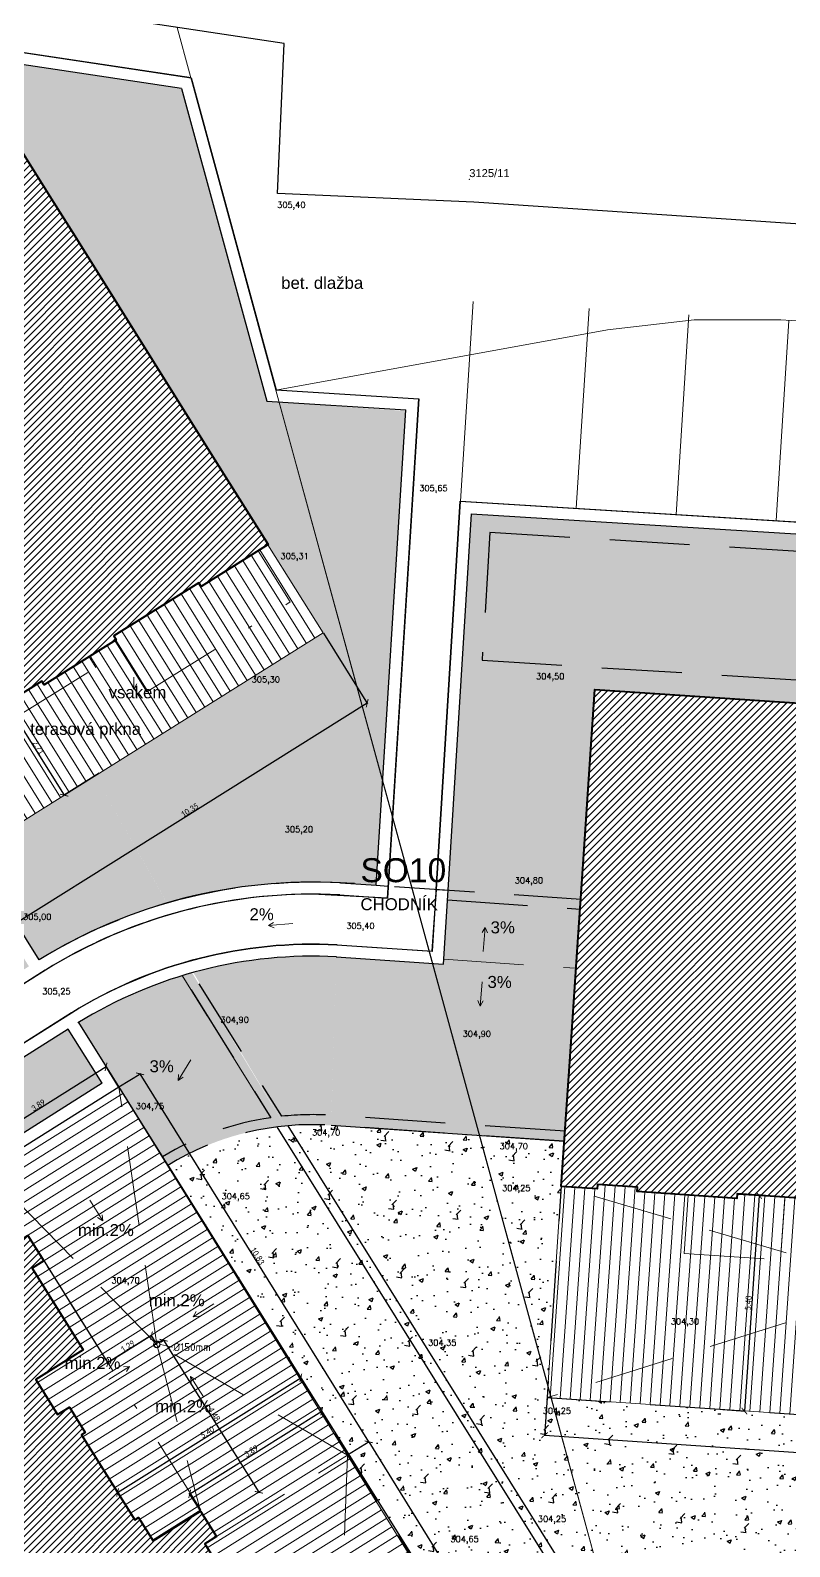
# Model space of a CAD drawing. Header units: metres. Extents: x -741772 to -729469, y -1051765 to -1042288.
# Drawn here: x -741413.85 to -741394.87, y -1051366.21 to -1051328.32 of the extents above; entities that cross this region are included whole.
import ezdxf
from ezdxf.enums import TextEntityAlignment as Align

# ---------------------------------------------------------------- set-up
doc = ezdxf.new("R2010")
doc.units = ezdxf.units.M
doc.header["$LTSCALE"] = 4
doc.header["$MEASUREMENT"] = 0
doc.linetypes.add('DASHED', pattern=[0.75, 0.5, -0.25])
doc.linetypes.add('ČERCHOVANÁ', pattern=[1, 0.5, -0.25, 0, -0.25])
doc.layers.get('Defpoints').update_dxf_attribs({"lineweight": 9})
for name, color, linetype, lineweight in [('_navrhovany stav objekty', 253, 'Continuous', 25), ('_navrhovany stav ploch', 253, 'Continuous', 25), ('_navrhovany stav podzemni', 253, 'DASHED', 25), ('ABMV_popisky', 7, 'Continuous', 15), ('ABMV_popisky objektu', 7, 'Continuous', 9), ('ABMV_popisky povrchu', 250, 'Continuous', 9), ('ABMV_TERASY_ODVODNENI', 7, 'Continuous', 13), ('K_OSY', 7, 'Continuous', 9), ('K_TERASY', 251, 'Continuous', 5), ('K_VPUSTE', 251, 'Continuous', 5), ('tenká', 7, 'Continuous', 9)]:
    doc.layers.add(name, color=color, linetype=linetype, lineweight=lineweight)
for name, color, linetype, lineweight, true_color in [('ABMV_popisy vysek', 251, 'Continuous', 15, 0x505050), ('ABMV_TERASY', 7, 'Continuous', 13, 0xbc7676), ('Katastr_1', 7, 'Continuous', 13, 0xafbfcf), ('Katastr_2', 7, 'Continuous', 13, 0xafbfcf), ('ZELEN-NAVRH-NA KONSTRUKCI', 7, 'Continuous', 15, 0xadbb3e)]:
    doc.layers.add(name, color=color, linetype=linetype, lineweight=lineweight, true_color=true_color)
doc.layers.add('ABMV_sachty', color=6, linetype='Continuous')
doc.layers.add('ZELEN-NAVRH', color=7, linetype='Continuous', true_color=0x868970)
doc.styles.add('Calibri', font='calibri.ttf', dxfattribs={"width": 0.8, "height": 1.5})
doc.styles.add('CARY', font='simplex.shx', dxfattribs={"height": 1.5})
doc.styles.add('ISOCPEUR_3', font='isocpeur.ttf', dxfattribs={"height": 100})
doc.styles.get("Standard").update_dxf_attribs({"font": 'arial.ttf'})
doc.dimstyles.new('PARTER _100', dxfattribs={"dimtxt": 1.5, "dimasz": 0.2, "dimexe": 0.18, "dimexo": 0.0625, "dimgap": 0.12, "dimtad": 1, "dimzin": 0, "dimdsep": 46, "dimtxsty": 'Calibri', "dimblk": 'ARCHTICK', "dimcen": 0.09, "dimclrd": 256, "dimclre": 256, "dimadec": 0, "dimazin": 0, "dimtfac": 1, "dimtofl": 0, "dimtmove": 0, "dimatfit": 3, "dimfxl": 1, "dimtolj": 1, "dimtzin": 0, "dimarcsym": 0})
pattern_1 = [(45, (0, 0), (-0.088388347648, 0.088388347648), [])]
pattern_2 = [(50, (0, 0), (1.0758902739, -0.0941282025), [0.1125, -1.2375]), (355, (0, 0), (-0.2081270004, 1.12828820055), [0.09, -0.99]), (100.45144446, (0.0897, -0.0078), (0.8677632701, 1.03415998645), [0.095610288, -1.051713168]), (46.1842, (0, 0.3), (1.600861996, -0.2482789212), [0.16875, -1.85625]), (96.63563549, (0.1334, 0.2793), (1.4019929185, 1.4611779012), [0.143415513, -1.57757064]), (351.18416399, (0, 0.3), (1.4019929176, 1.4611779004), [0.135, -1.4850000015]), (21, (0.15, 0.225), (0.8953605782, -0.603928336), [0.1125, -1.2375]), (326, (0.15, 0.225), (0.3649729979, 1.0877250676), [0.09, -0.99]), (71.45144474, (0.2246, 0.1747), (1.2603335651, 0.4837967292), [0.095610285, -1.051713168]), (37.5, (0, 0), (0.01823978298, 0.49934078075), [0, -0.978, 0, -1.005, 0, -0.99375]), (7.5, (0, 0), (0.39460430616, 0.59161756782), [0, -0.573, 0, -0.9555, 0, -0.37875]), (327.5, (-0.3345, 0), (0.80073365426, -0.0338323076), [0, -0.375, 0, -1.17, 0, -1.5525]), (317.5, (-0.4845, 0), (0.874779254, 0.1501574735), [0, -0.4875, 0, -0.777, 0, -1.1025])]

# ---------------------------------------------------------------- blocks, each defined once
blk = doc.blocks.new('katastr nemovistosti')
at = {"layer": 'Katastr_1'}
for p, q in [((-1.69, 71.08), (-4.16, 80.14)), ((-4.16, 80.14), (-1.69, 71.08)), ((8.76, 72.83), (6.6, 72.58)), ((6.6, 72.58), (8.76, 72.83)), ((10.93, 72.83), (8.76, 72.83)), ((8.76, 72.83), (10.93, 72.83)), ((17.41, 72.43), (10.93, 72.83)), ((10.93, 72.83), (17.41, 72.43)), ((6.6, 72.58), (-1.69, 71.08)), ((-1.69, 71.08), (6.6, 72.58)), ((16.89, 3.06), (-1.69, 71.08)), ((-1.69, 71.08), (1.74, 58.54)), ((1.74, 58.54), (5.02, 46.52)), ((5.02, 46.52), (8.3, 34.5))]:
    blk.add_line(p, q, dxfattribs=at)
blk.add_point((3.14, 76.34), dxfattribs=at)
at = {"layer": 'Katastr_2', "linetype": 'Continuous'}
blk.add_text('3125/11', height=0.2, dxfattribs=at).set_placement((3.14, 76.34), align=Align.BOTTOM_LEFT)
blk = doc.blocks.new('SLK_prostup_strop_kulaty - SLK_prostup_strop_kulaty-1661807-k_1pp')
at = {"lineweight": 5}
blk.add_circle((0, 0), 75, dxfattribs=at)
at = {"layer": 'K_OSY', "linetype": 'ČERCHOVANÁ', "lineweight": 5, "ltscale": 10}
for p, q in [((-90, 0), (90, 0)), ((0, 90), (0, -90))]:
    blk.add_line(p, q, dxfattribs=at)
blk = doc.blocks.new('_ArchTick')
at = {"color": 0, "linetype": 'ByBlock', "const_width": 0.15}
blk.add_lwpolyline([(-0.5, -0.5), (0.5, 0.5)], dxfattribs=at)
blk = doc.blocks.new('*D132')
at = {"layer": 'Defpoints', "color": 0, "transparency": 16777216}
for p in [(-741413.511, -1051359.072), (-741410.734, -1051361.079), (-741411.915, -1051361.62)]:
    blk.add_point(p, dxfattribs=at)
at = {"layer": 'K_VPUSTE', "lineweight": -2, "transparency": 16777216}
for p, q in [((-741413.508, -1051359.077), (-741411.906, -1051361.635)), ((-741410.823, -1051360.936), (-741411.915, -1051361.62)), ((-741410.737, -1051361.073), (-741410.833, -1051360.921))]:
    blk.add_line(p, q, dxfattribs=at)
at = {"layer": 'K_VPUSTE', "lineweight": -2, "transparency": 16777216, "xscale": 0.15, "yscale": 0.15, "zscale": 0.15}
for p, rotation in [((-741410.823, -1051360.936), 32.06124777375148), ((-741411.915, -1051361.62), 212.0612477737515)]:
    blk.add_blockref('_ArchTick', p, dxfattribs=dict(at, rotation=rotation))
at = {"layer": 'K_VPUSTE', "color": 0, "transparency": 16777216, "insert": (-741411.417, -1051361.203), "char_height": 0.15, "width": 0.10859, "attachment_point": 5, "rotation": 32.0612, "style": 'Calibri'}
blk.add_mtext('\\A1;1.29', dxfattribs=at)
blk = doc.blocks.new('*D133')
at = {"layer": 'Defpoints', "color": 0, "transparency": 16777216}
for p in [(-741410.606, -1051361.105), (-741408.157, -1051364.86), (-741408.141, -1051364.851)]:
    blk.add_point(p, dxfattribs=at)
at = {"layer": 'K_VPUSTE', "lineweight": -2, "transparency": 16777216}
for p, q in [((-741410.6, -1051361.101), (-741410.506, -1051361.042)), ((-741410.521, -1051361.052), (-741408.141, -1051364.851)), ((-741408.151, -1051364.857), (-741408.126, -1051364.841))]:
    blk.add_line(p, q, dxfattribs=at)
at = {"layer": 'K_VPUSTE', "lineweight": -2, "transparency": 16777216, "xscale": 0.15, "yscale": 0.15, "zscale": 0.15}
for p, rotation in [((-741410.521, -1051361.052), 122.0612498858782), ((-741408.141, -1051364.851), 302.0612498858782)]:
    blk.add_blockref('_ArchTick', p, dxfattribs=dict(at, rotation=rotation))
at = {"layer": 'K_VPUSTE', "color": 0, "transparency": 16777216, "insert": (-741409.256, -1051362.904), "char_height": 0.15, "width": 0.10203, "attachment_point": 5, "rotation": 302.0612, "style": 'Calibri'}
blk.add_mtext('\\A1;4.48', dxfattribs=at)
blk = doc.blocks.new('*D1936')
at = {"layer": 'Defpoints', "color": 0, "transparency": 16777216}
for p in [(-741411.108, -1051354.396), (-741411.639, -1051354.727), (-741405.924, -1051363.923)]:
    blk.add_point(p, dxfattribs=at)
at = {"layer": 'K_TERASY', "lineweight": -2, "transparency": 16777216}
for p, q in [((-741411.634, -1051354.723), (-741411.092, -1051354.387)), ((-741405.392, -1051363.592), (-741411.108, -1051354.396)), ((-741405.919, -1051363.919), (-741405.377, -1051363.583))]:
    blk.add_line(p, q, dxfattribs=at)
at = {"layer": 'K_TERASY', "lineweight": -2, "transparency": 16777216, "xscale": 0.1500001449271071, "yscale": 0.1500001449271071, "zscale": 0.1500001449271071}
for p, rotation in [((-741411.108, -1051354.396), 121.8609996899913), ((-741405.392, -1051363.592), 301.8609996899913)]:
    blk.add_blockref('_ArchTick', p, dxfattribs=dict(at, rotation=rotation))
at = {"layer": 'K_TERASY', "color": 0, "transparency": 16777216, "insert": (-741408.175, -1051358.947), "char_height": 0.15, "attachment_point": 5, "rotation": 301.861, "style": 'Calibri'}
blk.add_mtext('\\A1;10.83', dxfattribs=at)
blk = doc.blocks.new('*D1934')
at = {"layer": 'Defpoints', "color": 0, "transparency": 16777216}
for p in [(-741405.924, -1051363.923), (-741400.811, -1051370.964), (-741401.343, -1051371.294)]:
    blk.add_point(p, dxfattribs=at)
at = {"layer": 'K_TERASY', "lineweight": -2, "transparency": 16777216}
for p, q in [((-741405.919, -1051363.919), (-741405.377, -1051363.583)), ((-741405.392, -1051363.592), (-741400.811, -1051370.964)), ((-741401.337, -1051371.291), (-741400.796, -1051370.954))]:
    blk.add_line(p, q, dxfattribs=at)
at = {"layer": 'K_TERASY', "lineweight": -2, "transparency": 16777216, "xscale": 0.1500000724635361, "yscale": 0.1500000724635361, "zscale": 0.1500000724635361}
for p, rotation in [((-741405.392, -1051363.592), 121.8609996899514), ((-741400.811, -1051370.964), 301.8609996899514)]:
    blk.add_blockref('_ArchTick', p, dxfattribs=dict(at, rotation=rotation))
at = {"layer": 'K_TERASY', "color": 0, "transparency": 16777216, "insert": (-741403.026, -1051367.231), "char_height": 0.15, "attachment_point": 5, "rotation": 301.861, "style": 'Calibri'}
blk.add_mtext('\\A1;8.68', dxfattribs=at)
blk = doc.blocks.new('*D1937')
at = {"layer": 'Defpoints', "color": 0, "transparency": 16777216}
for p in [(-741411.639, -1051354.727), (-741415.252, -1051356.295), (-741414.934, -1051356.801)]:
    blk.add_point(p, dxfattribs=at)
at = {"layer": 'K_TERASY', "lineweight": -2, "transparency": 16777216}
for p, q in [((-741411.958, -1051354.221), (-741415.252, -1051356.295)), ((-741411.643, -1051354.721), (-741411.967, -1051354.206)), ((-741414.937, -1051356.796), (-741415.262, -1051356.28))]:
    blk.add_line(p, q, dxfattribs=at)
at = {"layer": 'K_TERASY', "lineweight": -2, "transparency": 16777216, "xscale": 0.1500001449271071, "yscale": 0.1500001449271071, "zscale": 0.1500001449271071}
for p, rotation in [((-741411.958, -1051354.221), 32.20233057958188), ((-741415.252, -1051356.295), 212.2023305795819)]:
    blk.add_blockref('_ArchTick', p, dxfattribs=dict(at, rotation=rotation))
at = {"layer": 'K_TERASY', "color": 0, "transparency": 16777216, "insert": (-741413.652, -1051355.183), "char_height": 0.15, "attachment_point": 5, "rotation": 32.2023, "style": 'Calibri'}
blk.add_mtext('\\A1;3.89', dxfattribs=at)
blk = doc.blocks.new('*D1949')
at = {"layer": 'Defpoints', "color": 0, "transparency": 16777216}
for p in [(-741406.53, -1051343.378), (-741415.305, -1051348.875), (-741414.205, -1051350.63)]:
    blk.add_point(p, dxfattribs=at)
at = {"layer": 'K_TERASY', "lineweight": -2, "transparency": 16777216}
for p, q in [((-741406.526, -1051343.384), (-741405.421, -1051345.149)), ((-741405.43, -1051345.134), (-741414.205, -1051350.63)), ((-741415.301, -1051348.88), (-741414.196, -1051350.645))]:
    blk.add_line(p, q, dxfattribs=at)
at = {"layer": 'K_TERASY', "lineweight": -2, "transparency": 16777216, "xscale": 0.1500001449271071, "yscale": 0.1500001449271071, "zscale": 0.1500001449271071}
for p, rotation in [((-741405.43, -1051345.134), 32.06124815909588), ((-741414.205, -1051350.63), 212.0612481590959)]:
    blk.add_blockref('_ArchTick', p, dxfattribs=dict(at, rotation=rotation))
at = {"layer": 'K_TERASY', "color": 0, "transparency": 16777216, "insert": (-741409.865, -1051347.807), "char_height": 0.15, "attachment_point": 5, "rotation": 32.0612, "style": 'Calibri'}
blk.add_mtext('\\A1;10.35', dxfattribs=at)
blk = doc.blocks.new('*D1945')
at = {"layer": 'Defpoints', "color": 0, "transparency": 16777216}
for p in [(-741400.933, -1051362.487), (-741386.922, -1051363.443), (-741386.986, -1051364.382)]:
    blk.add_point(p, dxfattribs=at)
at = {"layer": 'K_TERASY', "lineweight": -2, "transparency": 16777216}
for p, q in [((-741400.934, -1051362.493), (-741400.999, -1051363.444)), ((-741400.997, -1051363.426), (-741386.986, -1051364.382)), ((-741386.923, -1051363.45), (-741386.988, -1051364.4))]:
    blk.add_line(p, q, dxfattribs=at)
at = {"layer": 'K_TERASY', "lineweight": -2, "transparency": 16777216, "xscale": 0.1500001449271071, "yscale": 0.1500001449271071, "zscale": 0.1500001449271071}
for p, rotation in [((-741400.997, -1051363.426), 176.095858609124), ((-741386.986, -1051364.382), 356.0958586091239)]:
    blk.add_blockref('_ArchTick', p, dxfattribs=dict(at, rotation=rotation))
at = {"layer": 'K_TERASY', "color": 0, "transparency": 16777216, "insert": (-741393.986, -1051363.815), "char_height": 0.15, "attachment_point": 5, "rotation": 356.0959, "style": 'Calibri'}
blk.add_mtext('\\A1;14.04', dxfattribs=at)
blk = doc.blocks.new('*D1946')
at = {"layer": 'Defpoints', "color": 0, "transparency": 16777216}
for p in [(-741396.182, -1051357.398), (-741396.548, -1051362.786), (-741396.001, -1051362.823)]:
    blk.add_point(p, dxfattribs=at)
at = {"layer": 'K_TERASY', "lineweight": -2, "transparency": 16777216}
for p, q in [((-741396.176, -1051357.399), (-741395.617, -1051357.437)), ((-741395.635, -1051357.436), (-741396.001, -1051362.823)), ((-741396.542, -1051362.786), (-741395.983, -1051362.824))]:
    blk.add_line(p, q, dxfattribs=at)
at = {"layer": 'K_TERASY', "lineweight": -2, "transparency": 16777216, "xscale": 0.1500001449271071, "yscale": 0.1500001449271071, "zscale": 0.1500001449271071}
for p, rotation in [((-741395.635, -1051357.436), 86.117272418509), ((-741396.001, -1051362.823), 266.117272418509)]:
    blk.add_blockref('_ArchTick', p, dxfattribs=dict(at, rotation=rotation))
at = {"layer": 'K_TERASY', "color": 0, "transparency": 16777216, "insert": (-741395.906, -1051360.123), "char_height": 0.15, "attachment_point": 5, "rotation": 86.1173, "style": 'Calibri'}
blk.add_mtext('\\A1;5.40', dxfattribs=at)
blk = doc.blocks.new('*D1950')
at = {"layer": 'Defpoints', "color": 0, "transparency": 16777216}
for p in [(-741413.56, -1051344.583), (-741412.121, -1051346.88), (-741413.005, -1051347.434)]:
    blk.add_point(p, dxfattribs=at)
at = {"layer": 'K_TERASY', "lineweight": -2, "transparency": 16777216}
for p, q in [((-741413.565, -1051344.586), (-741414.459, -1051345.146)), ((-741414.444, -1051345.137), (-741413.005, -1051347.434)), ((-741412.126, -1051346.883), (-741413.021, -1051347.444))]:
    blk.add_line(p, q, dxfattribs=at)
at = {"layer": 'K_TERASY', "lineweight": -2, "transparency": 16777216, "xscale": 0.1500001449271071, "yscale": 0.1500001449271071, "zscale": 0.1500001449271071}
for p, rotation in [((-741414.444, -1051345.137), 122.0612481893436), ((-741413.005, -1051347.434), 302.0612481893435)]:
    blk.add_blockref('_ArchTick', p, dxfattribs=dict(at, rotation=rotation))
at = {"layer": 'K_TERASY', "color": 0, "transparency": 16777216, "insert": (-741413.65, -1051346.238), "char_height": 0.15, "attachment_point": 5, "rotation": 302.0612, "style": 'Calibri'}
blk.add_mtext('\\A1;2.71', dxfattribs=at)
blk = doc.blocks.new('*D1939')
at = {"layer": 'Defpoints', "color": 0, "transparency": 16777216}
for p in [(-741407.991, -1051360.552), (-741407.089, -1051361.991), (-741412.569, -1051363.42)]:
    blk.add_point(p, dxfattribs=at)
at = {"layer": 'K_TERASY', "lineweight": -2, "transparency": 16777216}
for p, q in [((-741407.987, -1051360.557), (-741407.079, -1051362.007)), ((-741411.668, -1051364.859), (-741407.089, -1051361.991)), ((-741412.566, -1051363.425), (-741411.658, -1051364.875))]:
    blk.add_line(p, q, dxfattribs=at)
at = {"layer": 'K_TERASY', "lineweight": -2, "transparency": 16777216, "xscale": 0.1500001449271071, "yscale": 0.1500001449271071, "zscale": 0.1500001449271071}
for p, rotation in [((-741407.089, -1051361.991), 32.06124924569122), ((-741411.668, -1051364.859), 212.0612492456912)]:
    blk.add_blockref('_ArchTick', p, dxfattribs=dict(at, rotation=rotation))
at = {"layer": 'K_TERASY', "color": 0, "transparency": 16777216, "insert": (-741409.426, -1051363.35), "char_height": 0.15, "attachment_point": 5, "rotation": 32.0612, "style": 'Calibri'}
blk.add_mtext('\\A1;5.40', dxfattribs=at)
blk = doc.blocks.new('*D1958')
at = {"layer": 'Defpoints', "color": 0, "transparency": 16777216}
for p in [(-741406.567, -1051362.824), (-741406.297, -1051363.256), (-741409.596, -1051365.322)]:
    blk.add_point(p, dxfattribs=at)
at = {"layer": 'K_TERASY', "lineweight": -2, "transparency": 16777216}
for p, q in [((-741409.867, -1051364.891), (-741406.567, -1051362.824)), ((-741406.3, -1051363.25), (-741406.577, -1051362.809)), ((-741409.6, -1051365.317), (-741409.876, -1051364.875))]:
    blk.add_line(p, q, dxfattribs=at)
at = {"layer": 'K_TERASY', "lineweight": -2, "transparency": 16777216, "xscale": 0.1500001449271071, "yscale": 0.1500001449271071, "zscale": 0.1500001449271071}
for p, rotation in [((-741406.567, -1051362.824), 32.05844060164859), ((-741409.867, -1051364.891), 212.0584406016486)]:
    blk.add_blockref('_ArchTick', p, dxfattribs=dict(at, rotation=rotation))
at = {"layer": 'K_TERASY', "color": 0, "transparency": 16777216, "insert": (-741408.329, -1051363.823), "char_height": 0.15, "attachment_point": 5, "rotation": 32.0584, "style": 'Calibri'}
blk.add_mtext('\\A1;3.89', dxfattribs=at)

msp = doc.modelspace()

# ---------------------------------------------------------------- hatches: boundary and pattern name
at = {"layer": 'ABMV_popisky'}
h = msp.add_hatch(dxfattribs=at)
h.set_pattern_fill('ANSI31', color=256)
h.set_pattern_definition(pattern_1)
h.paths.add_polyline_path([(-741414.517, -1051330.621), (-741413.269, -1051332.613), (-741412.739, -1051333.46), (-741409.501, -1051338.63), (-741408.97, -1051339.478), (-741407.909, -1051341.172), (-741409.582, -1051342.22), (-741409.64, -1051342.128), (-741411.759, -1051343.455), (-741411.701, -1051343.548), (-741413.501, -1051344.676), (-741413.56, -1051344.583), (-741415.679, -1051345.91), (-741415.62, -1051346.003), (-741416.891, -1051346.799), (-741416.95, -1051346.706), (-741419.069, -1051348.033), (-741419.01, -1051348.126), (-741420.599, -1051349.122), (-741420.658, -1051349.028), (-741422.776, -1051350.355), (-741422.718, -1051350.449), (-741423.989, -1051351.245), (-741424.047, -1051351.152), (-741426.166, -1051352.479), (-741426.108, -1051352.572), (-741427.909, -1051353.7), (-741427.967, -1051353.607), (-741430.086, -1051354.934), (-741430.027, -1051355.027), (-741431.722, -1051356.089), (-741432.585, -1051354.712), (-741433.116, -1051353.864), (-741435.438, -1051350.156), (-741435.969, -1051349.309), (-741437.162, -1051347.401), (-741432.481, -1051344.469), (-741432.43, -1051344.438), (-741433.333, -1051342.997), (-741433.383, -1051343.028), (-741433.649, -1051342.605), (-741431.212, -1051341.079), (-741431.154, -1051341.172), (-741430.306, -1051340.641), (-741430.365, -1051340.548), (-741427.61, -1051338.823), (-741427.552, -1051338.916), (-741426.705, -1051338.385), (-741426.763, -1051338.292), (-741422.462, -1051335.598), (-741421.615, -1051335.067), (-741420.449, -1051334.337), (-741419.602, -1051333.806), (-741418.331, -1051333.01), (-741417.483, -1051332.479)])
h = msp.add_hatch(dxfattribs=at)
h.set_pattern_fill('ANSI31', color=256)
h.set_pattern_definition(pattern_1)
h.paths.add_polyline_path([(-741400.58, -1051357.21), (-741400.368, -1051354.092), (-741400.3, -1051353.095), (-741400.224, -1051351.972), (-741400.182, -1051351.349), (-741400.058, -1051349.528), (-741400.016, -1051348.904), (-741399.914, -1051347.408), (-741399.847, -1051346.41), (-741399.737, -1051344.789), (-741396.245, -1051345.026), (-741395.247, -1051345.094), (-741393.626, -1051345.204), (-741392.628, -1051345.271), (-741391.381, -1051345.356), (-741390.383, -1051345.424), (-741385.395, -1051345.762), (-741385.402, -1051345.872), (-741384.404, -1051345.94), (-741384.397, -1051345.83), (-741381.055, -1051346.057), (-741381.062, -1051346.167), (-741380.064, -1051346.234), (-741380.057, -1051346.124), (-741377.263, -1051346.314), (-741377.297, -1051346.813), (-741377.357, -1051346.809), (-741377.472, -1051348.505), (-741371.85, -1051348.887), (-741371.994, -1051351.007), (-741372.062, -1051352.004), (-741372.29, -1051355.372), (-741372.358, -1051356.369), (-741372.544, -1051359.113), (-741374.939, -1051358.951), (-741374.931, -1051358.841), (-741377.301, -1051358.68), (-741377.308, -1051358.79), (-741379.179, -1051358.663), (-741379.171, -1051358.553), (-741380.169, -1051358.485), (-741380.177, -1051358.595), (-741381.299, -1051358.519), (-741381.291, -1051358.409), (-741383.661, -1051358.248), (-741383.668, -1051358.358), (-741384.791, -1051358.282), (-741384.783, -1051358.172), (-741385.781, -1051358.104), (-741385.789, -1051358.214), (-741387.335, -1051358.109), (-741387.328, -1051357.999), (-741388.325, -1051357.932), (-741388.333, -1051358.041), (-741389.455, -1051357.965), (-741389.448, -1051357.856), (-741391.817, -1051357.695), (-741391.825, -1051357.804), (-741393.82, -1051357.669), (-741393.813, -1051357.559), (-741396.182, -1051357.398), (-741396.19, -1051357.508), (-741398.684, -1051357.339), (-741398.676, -1051357.229), (-741399.674, -1051357.161), (-741399.682, -1051357.271)])
h = msp.add_hatch(dxfattribs=at)
h.set_pattern_fill('ANSI31', color=256)
h.set_pattern_definition(pattern_1)
h.paths.add_polyline_path([(-741425.647, -1051365.788), (-741413.909, -1051358.436), (-741413.511, -1051359.072), (-741413.804, -1051359.255), (-741412.527, -1051361.293), (-741413.714, -1051362.036), (-741413.167, -1051362.909), (-741412.874, -1051362.726), (-741412.476, -1051363.362), (-741412.569, -1051363.42), (-741411.242, -1051365.539), (-741411.149, -1051365.48), (-741410.783, -1051366.065), (-741409.596, -1051365.322), (-741409.198, -1051365.958), (-741409.491, -1051366.141), (-741408.252, -1051368.118), (-741409.439, -1051368.861), (-741408.872, -1051369.765), (-741408.58, -1051369.582), (-741408.182, -1051370.218), (-741408.275, -1051370.276), (-741406.948, -1051372.395), (-741406.855, -1051372.336), (-741405.78, -1051374.052), (-741405.873, -1051374.11), (-741404.546, -1051376.229), (-741404.453, -1051376.171), (-741403.205, -1051378.163), (-741404.9, -1051379.225), (-741405.748, -1051379.755), (-741406.701, -1051380.353), (-741407.231, -1051380.684), (-741409.562, -1051382.144), (-741409.62, -1051382.051), (-741410.467, -1051382.582), (-741410.409, -1051382.675), (-741411.893, -1051383.604), (-741414.852, -1051378.879), (-741414.883, -1051378.828), (-741416.324, -1051379.731), (-741416.292, -1051379.782), (-741416.716, -1051380.047), (-741417.844, -1051378.246), (-741417.751, -1051378.188), (-741418.282, -1051377.34), (-741418.375, -1051377.399), (-741420.182, -1051374.401), (-741420.139, -1051374.374), (-741420.67, -1051373.527), (-741420.763, -1051373.585), (-741423.683, -1051368.924), (-741424.214, -1051368.076)])
at = {"layer": 'ABMV_TERASY'}
h = msp.add_hatch(dxfattribs=at)
h.set_pattern_fill('ANSI31', color=256, scale=2, angle=77)
h.set_pattern_definition([(122, (0, 0), (-0.21201202404, -0.13247981606), [])])
h.paths.add_polyline_path([(-741406.53, -1051343.378), (-741407.91, -1051341.175), (-741409.582, -1051342.22), (-741409.64, -1051342.128), (-741411.759, -1051343.455), (-741411.701, -1051343.548), (-741413.501, -1051344.676), (-741413.56, -1051344.583), (-741415.679, -1051345.91), (-741415.62, -1051346.003), (-741416.685, -1051346.67), (-741415.891, -1051347.944), (-741415.307, -1051348.876)])
h = msp.add_hatch(dxfattribs=at)
h.set_pattern_fill('ANSI31', color=256, scale=2, angle=167)
h.set_pattern_definition([(212, (0, 0), (0.13247981606, -0.21201202404), [])])
h.paths.add_polyline_path([(-741411.639, -1051354.727), (-741426.377, -1051363.945), (-741425.342, -1051365.597), (-741413.911, -1051358.439), (-741413.511, -1051359.072), (-741413.804, -1051359.255), (-741412.527, -1051361.293), (-741413.714, -1051362.036), (-741413.714, -1051362.036), (-741413.167, -1051362.909), (-741412.874, -1051362.726), (-741412.476, -1051363.362), (-741412.57, -1051363.42), (-741411.242, -1051365.539), (-741411.149, -1051365.48), (-741410.783, -1051366.065), (-741409.596, -1051365.322), (-741409.596, -1051365.322), (-741409.198, -1051365.958), (-741409.491, -1051366.14), (-741408.252, -1051368.118), (-741409.439, -1051368.861), (-741408.872, -1051369.765), (-741408.58, -1051369.582), (-741408.182, -1051370.218), (-741408.275, -1051370.276), (-741406.948, -1051372.395), (-741406.855, -1051372.336), (-741405.78, -1051374.052), (-741405.873, -1051374.11), (-741404.546, -1051376.229), (-741404.453, -1051376.171), (-741403.207, -1051378.165), (-741403.207, -1051378.165), (-741411.997, -1051383.671), (-741413.426, -1051384.564), (-741411.214, -1051388.077), (-741396.799, -1051379.048), (-741399.316, -1051375.024), (-741399.106, -1051374.893)])
h = msp.add_hatch(dxfattribs=at)
h.set_pattern_fill('ANSI31', color=256, scale=2, angle=41)
h.set_pattern_definition([(86, (0, 0), (-0.249391012565, 0.017439118436), [])])
h.paths.add_polyline_path([(-741372.897, -1051364.381), (-741372.545, -1051359.108), (-741374.939, -1051358.951), (-741374.931, -1051358.841), (-741377.301, -1051358.68), (-741377.308, -1051358.79), (-741379.179, -1051358.663), (-741379.171, -1051358.553), (-741380.169, -1051358.485), (-741380.177, -1051358.595), (-741381.299, -1051358.519), (-741381.291, -1051358.409), (-741383.657, -1051358.249), (-741383.668, -1051358.365), (-741384.791, -1051358.282), (-741384.783, -1051358.172), (-741385.781, -1051358.104), (-741385.789, -1051358.214), (-741387.335, -1051358.109), (-741387.328, -1051357.999), (-741388.325, -1051357.932), (-741388.333, -1051358.041), (-741389.455, -1051357.965), (-741389.448, -1051357.856), (-741391.817, -1051357.695), (-741391.825, -1051357.804), (-741393.82, -1051357.669), (-741393.813, -1051357.559), (-741396.182, -1051357.398), (-741396.19, -1051357.508), (-741398.684, -1051357.34), (-741398.676, -1051357.229), (-741399.674, -1051357.161), (-741399.682, -1051357.271), (-741400.581, -1051357.213), (-741400.933, -1051362.487)])
at = {"layer": 'ZELEN-NAVRH'}
h = msp.add_hatch(dxfattribs=at)
h.set_pattern_fill('AR-CONC', color=256, scale=0.15)
h.set_pattern_definition(pattern_2)
edge = h.paths.add_edge_path()
edge.add_arc((-741371.982, -1051340.169), 3.723, 357.8439, 414.5627)
edge.add_line((-741369.823, -1051337.136), (-741370.468, -1051347.07))
edge.add_line((-741370.468, -1051347.07), (-741368.705, -1051347.187))
edge.add_line((-741368.705, -1051347.187), (-741368.262, -1051340.309))
h.paths.add_polyline_path([(-741420.075, -1051374.689), (-741421.001, -1051375.25), (-741415.89, -1051382.982), (-741415.165, -1051382.528)])
edge = h.paths.add_edge_path()
edge.add_line((-741410.073, -1051329.783), (-741413.757, -1051329.228))
edge.add_line((-741413.757, -1051329.228), (-741416.632, -1051328.795))
edge.add_line((-741416.632, -1051328.795), (-741421.072, -1051329.603))
edge.add_line((-741421.072, -1051329.603), (-741428.621, -1051334.332))
edge.add_line((-741428.621, -1051334.332), (-741426.315, -1051338.013))
edge.add_line((-741426.315, -1051338.013), (-741414.518, -1051330.624))
edge.add_line((-741414.518, -1051330.624), (-741407.91, -1051341.175))
edge.add_line((-741407.91, -1051341.175), (-741406.53, -1051343.378))
edge.add_line((-741406.53, -1051343.378), (-741412.233, -1051346.95))
edge.add_line((-741412.233, -1051346.95), (-741410.433, -1051350.127))
edge.add_arc((-741406.688, -1051363.4), 13.791, 83.8197, 105.7578, ccw=False)
edge.add_line((-741405.203, -1051349.689), (-741404.464, -1051337.833))
edge.add_line((-741404.464, -1051337.833), (-741407.943, -1051337.595))
edge.add_line((-741407.943, -1051337.595), (-741410.073, -1051329.783))
edge = h.paths.add_edge_path()
edge.add_line((-741412.233, -1051346.95), (-741415.307, -1051348.876))
edge.add_line((-741415.307, -1051348.876), (-741413.631, -1051351.551))
edge.add_arc((-741406.802, -1051362.589), 12.979, 106.2491, 121.7461, ccw=False)
edge.add_line((-741410.434, -1051350.128), (-741412.233, -1051346.95))
h.paths.add_polyline_path([(-741427.664, -1051362.573), (-741428.857, -1051363.324), (-741422.124, -1051373.534), (-741421.16, -1051372.95)])
h.paths.add_polyline_path([(-741399.07, -1051340.637), (-741402.821, -1051340.405), (-741403.407, -1051349.811), (-741400.093, -1051350.035), (-741399.738, -1051344.792), (-741386.044, -1051345.719), (-741385.781, -1051341.457)])
h.paths.add_polyline_path([(-741370.497, -1051343.6), (-741375.128, -1051343.301), (-741377.129, -1051343.168), (-741377.062, -1051341.998), (-741383.635, -1051341.591), (-741383.899, -1051345.862), (-741371.702, -1051346.686), (-741370.682, -1051346.755)])
h.paths.add_polyline_path([(-741431.989, -1051355.668), (-741437.006, -1051347.658), (-741438.595, -1051348.654), (-741437.78, -1051349.851), (-741429.896, -1051361.797), (-741428.642, -1051361.012)])
h = msp.add_hatch(dxfattribs=at)
h.set_pattern_fill('AR-CONC', color=256, scale=0.15)
h.set_pattern_definition(pattern_2)
edge = h.paths.add_edge_path()
edge.add_arc((-741406.802, -1051362.589), 6.919, 95.3187, 121.4701)
edge.add_line((-741410.414, -1051356.687), (-741406.299, -1051363.258))
edge.add_line((-741406.299, -1051363.258), (-741403.72, -1051361.643))
edge.add_line((-741403.72, -1051361.643), (-741407.443, -1051355.699))
h.paths.add_polyline_path([(-741403.72, -1051361.643), (-741406.299, -1051363.258), (-741402.346, -1051369.568), (-741399.768, -1051367.953)])
edge = h.paths.add_edge_path()
edge.add_line((-741399.768, -1051367.953), (-741402.346, -1051369.568))
edge.add_line((-741402.346, -1051369.568), (-741399.038, -1051374.85))
edge.add_arc((-741386.49, -1051396.232), 24.792, 113.3408, 120.4048, ccw=False)
edge.add_line((-741396.313, -1051373.469), (-741399.768, -1051367.953))
h = msp.add_hatch(dxfattribs=at)
h.set_pattern_fill('AR-CONC', color=256, scale=0.15)
h.set_pattern_definition(pattern_2)
edge = h.paths.add_edge_path()
edge.add_line((-741392.308, -1051363.073), (-741400.939, -1051362.487))
edge.add_line((-741400.939, -1051362.487), (-741400.504, -1051356.081))
edge.add_line((-741400.504, -1051356.081), (-741406.393, -1051355.682))
edge.add_arc((-741406.802, -1051362.589), 6.919, 86.6156, 95.3187)
edge.add_line((-741407.443, -1051355.699), (-741396.313, -1051373.469))
edge.add_arc((-741386.49, -1051396.232), 24.792, 105.0648, 113.3408, ccw=False)
edge.add_line((-741392.934, -1051372.292), (-741392.308, -1051363.073))
at = {"layer": 'ZELEN-NAVRH-NA KONSTRUKCI', "linetype": 'Continuous', "ltscale": 2}
h = msp.add_hatch(dxfattribs=at)
h.set_pattern_fill('AR-CONC', color=256, scale=0.1)
h.set_pattern_definition([(50, (0, 0), (0.7172601826, -0.06275213498), [0.075, -0.825]), (355, (0, 0), (-0.1387513336, 0.7521921337), [0.06, -0.66]), (100.45144446, (0.0598, -0.0052), (0.57850884673, 0.68943999097), [0.063740192, -0.701142112]), (46.1842, (0, 0.2), (1.0672413307, -0.1655192808), [0.1125, -1.2375]), (96.63563549, (0.0889, 0.1862), (0.9346619457, 0.9741186008), [0.095610342, -1.05171376]), (351.18416399, (0, 0.2), (0.9346619451, 0.9741186003), [0.09, -0.990000001]), (21, (0.1, 0.15), (0.59690705212, -0.40261889067), [0.075, -0.825]), (326, (0.1, 0.15), (0.24331533192, 0.72515004505), [0.06, -0.66]), (71.45144474, (0.14974, 0.11645), (0.84022237673, 0.3225311528), [0.06374019, -0.701142112]), (37.5, (0, 0), (0.012159855317, 0.33289385383), [0, -0.652, 0, -0.67, 0, -0.6625]), (7.5, (0, 0), (0.26306953744, 0.39441171188), [0, -0.382, 0, -0.637, 0, -0.2525]), (327.5, (-0.223, 0), (0.53382243617, -0.022554871734), [0, -0.25, 0, -0.78, 0, -1.035]), (317.5, (-0.323, 0), (0.58318616934, 0.10010498233), [0, -0.325, 0, -0.518, 0, -0.735])])
h.paths.add_polyline_path([(-741399.241, -1051389.351), (-741391.231, -1051387.877), (-741395.548, -1051380.987), (-741407.452, -1051388.472), (-741403.143, -1051395.588), (-741398.259, -1051394.688)])
h.paths.add_polyline_path([(-741395.718, -1051380.763), (-741396.688, -1051379.214), (-741411.195, -1051388.301), (-741410.225, -1051389.85)])
h.paths.add_polyline_path([(-741413.885, -1051351.711), (-741414.685, -1051350.434), (-741429.217, -1051359.537), (-741428.401, -1051360.86)])
edge = h.paths.add_edge_path()
edge.add_arc((-741406.802, -1051362.586), 11.127, 86.8992, 105.5103)
edge.add_line((-741409.778, -1051351.865), (-741407.486, -1051355.703))
edge.add_arc((-741406.802, -1051362.589), 6.919, 86.1173, 95.6735, ccw=False)
edge.add_line((-741406.333, -1051355.685), (-741406.201, -1051351.476))
h.paths.add_polyline_path([(-741400.095, -1051350.054), (-741403.407, -1051349.792), (-741403.522, -1051351.658), (-741406.201, -1051351.476), (-741406.333, -1051355.685), (-741400.504, -1051356.081)])
h.paths.add_polyline_path([(-741427.415, -1051362.425), (-741426.56, -1051363.771), (-741412.054, -1051354.635), (-741412.906, -1051353.281), (-741412.906, -1051353.281), (-741412.906, -1051353.281)])
edge = h.paths.add_edge_path()
edge.add_line((-741412.644, -1051353.118), (-741410.414, -1051356.687))
edge.add_arc((-741406.861, -1051362.413), 6.738, 95.3213, 121.8227, ccw=False)
edge.add_line((-741407.486, -1051355.703), (-741409.806, -1051351.873))
edge.add_arc((-741406.822, -1051362.532), 11.069, 105.6397, 121.7331)

# ---------------------------------------------------------------- linework, layer by layer
at = {"layer": '_navrhovany stav objekty'}
for p, q in [((-741409.834, -1051329.513), (-741416.635, -1051328.488)), ((-741410.072, -1051329.78), (-741416.631, -1051328.792)), ((-741409.834, -1051329.513), (-741407.709, -1051337.307)), ((-741410.072, -1051329.78), (-741407.942, -1051337.592)), ((-741407.942, -1051337.592), (-741404.461, -1051337.809)), ((-741407.709, -1051337.307), (-741404.143, -1051337.529)), ((-741404.922, -1051350.006), (-741404.143, -1051337.529)), ((-741405.202, -1051349.686), (-741404.461, -1051337.809)), ((-741403.697, -1051349.788), (-741403.1, -1051340.084)), ((-741403.1, -1051340.084), (-741385.213, -1051341.192)), ((-741403.406, -1051349.808), (-741402.819, -1051340.402)), ((-741402.819, -1051340.402), (-741385.779, -1051341.456)), ((-741406.099, -1051349.626), (-741405.202, -1051349.686)), ((-741405.202, -1051349.686), (-741404.902, -1051349.706)), ((-741404.915, -1051349.906), (-741404.901, -1051349.707)), ((-741413.63, -1051351.548), (-741414.626, -1051349.958)), ((-741406.12, -1051349.925), (-741404.922, -1051350.006)), ((-741403.804, -1051351.335), (-741403.697, -1051349.788)), ((-741403.697, -1051349.788), (-741403.406, -1051349.808)), ((-741403.521, -1051351.655), (-741403.406, -1051349.808)), ((-741406.186, -1051351.173), (-741403.804, -1051351.335)), ((-741406.206, -1051351.472), (-741403.521, -1051351.655)), ((-741413.483, -1051351.81), (-741428.485, -1051361.265)), ((-741412.817, -1051352.868), (-741427.574, -1051362.168)), ((-741412.643, -1051353.115), (-741410.413, -1051356.684)), ((-741412.902, -1051353.283), (-741427.414, -1051362.422)), ((-741412.053, -1051354.632), (-741412.905, -1051353.278)), ((-741412.053, -1051354.632), (-741426.556, -1051363.766)), ((-741411.639, -1051354.727), (-741426.396, -1051364.02)), ((-741406.332, -1051355.682), (-741400.503, -1051356.078)), ((-741410.415, -1051356.681), (-741395.293, -1051380.824))]:
    msp.add_line(p, q, dxfattribs=at)
for points in [[(-741407.692, -1051355.724), (-741396.524, -1051373.599)], [(-741407.416, -1051355.694), (-741396.312, -1051373.466)]]:
    msp.add_lwpolyline(points, dxfattribs=at)
for radius in [12.979, 12.679, 11.429, 11.129]:
    msp.add_arc((-741406.801, -1051362.586), radius, 86.9024, 121.7594, dxfattribs=at)
at = {"layer": '_navrhovany stav ploch'}
for points in [[(-741368.247, -1051368.798), (-741367.539, -1051359.187), (-741367.004, -1051350.43), (-741366.357, -1051340.675, 0.395833), (-741371.975, -1051334.689), (-741402.764, -1051332.618), (-741407.676, -1051332.397), (-741407.507, -1051328.649), (-741419.5, -1051326.848), (-741424.798, -1051330.163)], [(-741404.298, -1051340.009), (-741404.922, -1051350.006), (-741406.801, -1051349.907, 0.13947), (-741413.475, -1051351.805), (-741428.482, -1051361.263), (-741428.481, -1051361.263)], [(-741427.823, -1051362.314), (-741427.823, -1051362.315), (-741412.821, -1051352.871, -0.153306), (-741406.186, -1051351.173), (-741403.802, -1051351.335), (-741403.1, -1051340.084), (-741403.104, -1051340.084)]]:
    msp.add_lwpolyline(points, format="xyb", dxfattribs=at)
for points in [[(-741424.16, -1051331.181), (-741421.181, -1051329.315), (-741416.635, -1051328.488), (-741409.834, -1051329.513), (-741407.709, -1051337.307), (-741404.143, -1051337.529), (-741404.903, -1051349.706)], [(-741403.705, -1051349.792), (-741403.104, -1051340.084), (-741385.213, -1051341.192), (-741385.316, -1051342.874), (-741384.019, -1051342.958), (-741383.915, -1051341.27), (-741377.044, -1051341.698), (-741376.758, -1051336.688), (-741376.456, -1051336.707)]]:
    msp.add_lwpolyline(points, dxfattribs=at)
at = {"layer": '_navrhovany stav ploch', "lineweight": 40}
for points in [[(-741414.517, -1051330.621), (-741413.269, -1051332.613), (-741412.739, -1051333.46), (-741409.501, -1051338.63), (-741408.97, -1051339.478), (-741407.909, -1051341.172), (-741409.582, -1051342.22), (-741409.64, -1051342.128), (-741411.759, -1051343.455), (-741411.701, -1051343.548), (-741413.501, -1051344.676), (-741413.56, -1051344.583), (-741415.679, -1051345.91)], [(-741400.58, -1051357.21), (-741400.368, -1051354.092), (-741400.3, -1051353.095), (-741400.224, -1051351.972), (-741400.182, -1051351.349), (-741400.058, -1051349.528), (-741400.016, -1051348.904), (-741399.914, -1051347.408), (-741399.847, -1051346.41), (-741399.737, -1051344.789), (-741396.245, -1051345.026), (-741395.247, -1051345.094), (-741393.626, -1051345.204)], [(-741393.813, -1051357.559), (-741396.182, -1051357.398), (-741396.19, -1051357.508), (-741398.684, -1051357.339), (-741398.676, -1051357.229), (-741399.674, -1051357.161), (-741399.682, -1051357.271), (-741400.58, -1051357.21)], [(-741425.647, -1051365.788), (-741413.909, -1051358.436), (-741413.511, -1051359.072), (-741413.804, -1051359.255), (-741412.527, -1051361.293), (-741413.714, -1051362.036), (-741413.167, -1051362.909), (-741412.874, -1051362.726), (-741412.476, -1051363.362), (-741412.569, -1051363.42), (-741411.242, -1051365.539), (-741411.149, -1051365.48), (-741410.783, -1051366.065), (-741409.596, -1051365.322), (-741409.198, -1051365.958), (-741409.491, -1051366.141), (-741408.252, -1051368.118)]]:
    msp.add_lwpolyline(points, dxfattribs=at)
at = {"layer": '_navrhovany stav podzemni'}
msp.add_lwpolyline([(-741402.558, -1051344.064), (-741394.574, -1051344.557), (-741394.376, -1051341.364), (-741402.361, -1051340.87)], close=True, dxfattribs=at)
at = {"layer": '_navrhovany stav podzemni', "flags": 128}
for points in [[(-741416.686, -1051346.67), (-741413.633, -1051351.543, -0.168003), (-741405.203, -1051349.686), (-741400.092, -1051350.032)], [(-741400.486, -1051355.829), (-741406.315, -1051355.433, 0.043625), (-741407.564, -1051355.457), (-741409.805, -1051351.87), (-741410.054, -1051351.943), (-741407.837, -1051355.492, 0.101481), (-741410.546, -1051356.472, 0.155573)], [(-741400.503, -1051356.078), (-741406.332, -1051355.682, 0.155491), (-741410.413, -1051356.684), (-741390.987, -1051387.83)]]:
    msp.add_lwpolyline(points, format="xyb", dxfattribs=at)
for points in [[(-741403.421, -1051350.048), (-741400.109, -1051350.281)], [(-741400.503, -1051356.078), (-741400.932, -1051362.484), (-741372.897, -1051364.387), (-741372.545, -1051359.133)]]:
    msp.add_lwpolyline(points, dxfattribs=at)
at = {"layer": 'ABMV_popisky', "linetype": 'ČERCHOVANÁ'}
for points in [[(-741411.739, -1051343.572), (-741410.937, -1051344.852), (-741407.352, -1051342.606), (-741408.154, -1051341.326)], [(-741414.34, -1051345.071), (-741414.111, -1051345.43), (-741412.213, -1051344.241), (-741412.383, -1051343.975)], [(-741397.407, -1051357.426), (-741397.506, -1051358.882), (-741395.096, -1051359.046), (-741394.993, -1051357.529)], [(-741410.794, -1051366.048), (-741409.59, -1051365.294), (-741413.511, -1051359.072)], [(-741406.82, -1051372.392), (-741405.617, -1051371.638), (-741409.198, -1051365.958)]]:
    msp.add_lwpolyline(points, dxfattribs=at)
at = {"layer": 'ABMV_popisky objektu', "lineweight": 15}
for points in [[(-741411.26, -1051344.487), (-741411.26, -1051344.791), (-741411.192, -1051344.654), (-741411.26, -1051344.791), (-741411.327, -1051344.655)], [(-741407.292, -1051350.64), (-741407.898, -1051350.691), (-741407.757, -1051350.747), (-741407.898, -1051350.691), (-741407.768, -1051350.613)], [(-741402.533, -1051351.342), (-741402.479, -1051350.736), (-741402.559, -1051350.866), (-741402.479, -1051350.736), (-741402.425, -1051350.877)], [(-741402.557, -1051352.1), (-741402.61, -1051352.705), (-741402.531, -1051352.576), (-741402.61, -1051352.705), (-741402.665, -1051352.565)], [(-741409.84, -1051354.045), (-741410.158, -1051354.563), (-741410.029, -1051354.483), (-741410.158, -1051354.563), (-741410.144, -1051354.412)]]:
    msp.add_lwpolyline(points, dxfattribs=at)
at = {"layer": 'ABMV_popisky objektu', "linetype": 'DASHED', "lineweight": 15}
for points in [[(-741412.367, -1051357.554), (-741412.041, -1051358.067), (-741412.057, -1051357.916), (-741412.041, -1051358.067), (-741412.17, -1051357.989)], [(-741409.267, -1051360.139), (-741409.78, -1051360.465), (-741409.628, -1051360.45), (-741409.78, -1051360.465), (-741409.701, -1051360.336)], [(-741411.884, -1051362.031), (-741411.371, -1051361.705), (-741411.523, -1051361.721), (-741411.371, -1051361.705), (-741411.45, -1051361.834)], [(-741409.52, -1051362.468), (-741409.846, -1051361.955), (-741409.83, -1051362.106), (-741409.846, -1051361.955), (-741409.717, -1051362.034)]]:
    msp.add_lwpolyline(points, dxfattribs=at)
at = {"layer": 'ABMV_TERASY'}
msp.add_lwpolyline([(-741406.53, -1051343.378), (-741407.91, -1051341.175), (-741409.582, -1051342.22), (-741409.64, -1051342.128), (-741411.759, -1051343.455), (-741411.701, -1051343.548), (-741413.501, -1051344.676), (-741413.56, -1051344.583), (-741415.679, -1051345.91), (-741415.62, -1051346.003), (-741416.685, -1051346.67), (-741415.891, -1051347.944), (-741415.307, -1051348.876)], close=True, dxfattribs=at)
for points in [[(-741399.106, -1051374.893), (-741411.639, -1051354.727), (-741426.377, -1051363.945), (-741425.342, -1051365.597), (-741413.911, -1051358.439), (-741413.511, -1051359.072), (-741413.804, -1051359.255), (-741412.527, -1051361.293), (-741413.714, -1051362.036), (-741413.714, -1051362.036), (-741413.167, -1051362.909), (-741412.874, -1051362.726), (-741412.476, -1051363.362), (-741412.57, -1051363.42), (-741411.242, -1051365.539), (-741411.149, -1051365.48), (-741410.783, -1051366.065), (-741409.596, -1051365.322), (-741409.596, -1051365.322), (-741409.198, -1051365.958), (-741409.491, -1051366.14), (-741408.252, -1051368.118)], [(-741393.813, -1051357.559), (-741396.182, -1051357.398), (-741396.19, -1051357.508), (-741398.684, -1051357.34), (-741398.676, -1051357.229), (-741399.674, -1051357.161), (-741399.682, -1051357.271), (-741400.581, -1051357.213), (-741400.933, -1051362.487), (-741372.897, -1051364.381)]]:
    msp.add_lwpolyline(points, dxfattribs=at)
at = {"layer": 'ABMV_TERASY_ODVODNENI', "linetype": 'DASHED'}
for points in [[(-741403.515, -1051351.533), (-741400.21, -1051351.758)], [(-741407.837, -1051355.492), (-741410.054, -1051351.943)], [(-741410.689, -1051361.157), (-741411.639, -1051354.727)], [(-741410.689, -1051361.157), (-741414.934, -1051356.801)], [(-741392.082, -1051359.714), (-741400.579, -1051357.213)], [(-741392.083, -1051359.714), (-741400.933, -1051362.487)], [(-741405.924, -1051363.923), (-741410.689, -1051361.157)], [(-741410.689, -1051361.157), (-741409.596, -1051365.322)], [(-741409.198, -1051365.958), (-741405.924, -1051363.923)], [(-741405.924, -1051363.923), (-741406.089, -1051368.641)]]:
    msp.add_lwpolyline(points, dxfattribs=at)
at = {"layer": 'ABMV_TERASY_ODVODNENI'}
for radius in [0.085, 0.075]:
    msp.add_circle((-741410.689, -1051361.157), radius, dxfattribs=at)
at = {"layer": 'K_VPUSTE'}
msp.add_line((-741410.599, -1051361.157), (-741410.293, -1051361.229), dxfattribs=at)
for start, end in [(90, 270), (270, 90)]:
    msp.add_arc((-741410.689, -1051361.157), 0.075, start, end, dxfattribs=at)
at = {"layer": 'tenká', "color": 8}
for points in [[(-741403.1, -1051340.084), (-741402.784, -1051335.098)], [(-741400.203, -1051340.264), (-741399.884, -1051335.274)], [(-741397.707, -1051340.418), (-741397.39, -1051335.429)], [(-741395.212, -1051340.572), (-741394.895, -1051335.583)]]:
    msp.add_lwpolyline(points, dxfattribs=at)

# ---------------------------------------------------------------- block references
at = {"layer": 'ABMV_sachty', "lineweight": 50}
msp.add_blockref('katastr nemovistosti', (-741406.02, -1051408.39), dxfattribs=at)
at = {"layer": 'K_VPUSTE', "color": 150, "xscale": 0.001, "yscale": 0.001, "zscale": 0.001}
msp.add_blockref('SLK_prostup_strop_kulaty - SLK_prostup_strop_kulaty-1661807-k_1pp', (-741410.689, -1051361.157), dxfattribs=at)

# ---------------------------------------------------------------- texts
at = {"layer": 'ABMV_popisky', "insert": (-741405.598, -1051349.008), "char_height": 0.67343, "attachment_point": 1}
msp.add_mtext_dynamic_manual_height_columns('{\\fArial|b0|i0|c238|p34;\\H0.89097x;SO10\\P\\H0.5x;CHODNÍK}', width=7.96757, gutter_width=3.367, heights=[0], dxfattribs=at)
at = {"layer": 'ABMV_popisky objektu', "char_height": 0.67343, "attachment_point": 1}
for s, insert in [('{\\fArial|b0|i0|c238|p34;\\H0.44549x;vsakem}', (-741411.894, -1051344.713)), ('{\\fArial|b0|i0|c238|p34;\\H0.44549x;terasová prkna}', (-741413.854, -1051345.627)), ('{\\fArial|b0|i0|c238|p34;\\H0.44549x;2%}', (-741408.371, -1051350.259)), ('{\\fArial|b0|i0|c238|p34;\\H0.44549x;3%}', (-741402.345, -1051350.586)), ('{\\fArial|b0|i0|c238|p34;\\H0.44549x;3%}', (-741402.423, -1051351.95)), ('{\\fArial|b0|i0|c238|p34;\\H0.44549x;3%}', (-741410.87, -1051354.057)), ('{\\fArial|b0|i0|c238|p34;\\H0.44549x;min.2%}', (-741412.66, -1051358.151)), ('{\\fArial|b0|i0|c238|p34;\\H0.44549x;min.2%}', (-741410.89, -1051359.903)), ('{\\fArial|b0|i0|c238|p34;\\H0.44549x;min.2%}', (-741412.994, -1051361.469)), ('{\\fArial|b0|i0|c238|p34;\\H0.44549x;min.2%}', (-741410.729, -1051362.552))]:
    msp.add_mtext_dynamic_manual_height_columns(s, width=10.52756, gutter_width=3.367, heights=[0], dxfattribs=dict(at, insert=insert))
at = {"layer": 'ABMV_popisky povrchu', "insert": (-741407.58, -1051334.482), "char_height": 0.67343, "attachment_point": 1}
msp.add_mtext_dynamic_manual_height_columns('{\\fArial|b0|i0|c238|p34;\\H0.44549x;bet. dlažba}', width=10.52756, gutter_width=3.367, heights=[0], dxfattribs=at)
at = {"layer": 'ABMV_popisy vysek', "lineweight": 20, "style": 'CARY'}
for s, p in [('305,40', (-741407.68, -1051332.761, -0.199)), ('305,65', (-741404.127, -1051339.837, -0.199)), ('305,31', (-741407.597, -1051341.533, -0.199)), ('304,50', (-741401.208, -1051344.538, -0.199)), ('305,30', (-741408.317, -1051344.617, -0.199)), ('305,20', (-741407.49, -1051348.362, -0.199)), ('304,80', (-741401.742, -1051349.637, -0.199)), ('305,00', (-741414.031, -1051350.546, -0.199)), ('305,40', (-741405.952, -1051350.775, -0.199)), ('305,25', (-741413.551, -1051352.409, -0.199)), ('304,90', (-741409.096, -1051353.121, -0.199)), ('304,90', (-741403.043, -1051353.472, -0.199)), ('304,75', (-741411.213, -1051355.277, -0.199)), ('304,70', (-741406.81, -1051355.938, -0.199)), ('304,70', (-741402.12, -1051356.278, -0.199)), ('304,25', (-741402.057, -1051357.324, -0.199)), ('304,65', (-741409.07, -1051357.53, -0.199)), ('304,70', (-741411.823, -1051359.632, -0.199)), ('304,30', (-741397.842, -1051360.657, -0.199)), ('304,35', (-741403.907, -1051361.189, -0.199)), ('304,25', (-741401.041, -1051362.891, -0.199)), ('304,25', (-741401.165, -1051365.594, -0.199)), ('304,65', (-741403.35, -1051366.095, -0.199))]:
    msp.add_text(s, height=0.15, dxfattribs=at).set_placement(p)
at = {"layer": 'K_VPUSTE', "lineweight": 5, "insert": (-741410.276, -1051361.125), "char_height": 0.2, "width": 0.58523, "attachment_point": 1, "style": 'ISOCPEUR_3'}
msp.add_mtext('Ø150mm', dxfattribs=at)

# ---------------------------------------------------------------- dimensions: what is measured, and where the dimension line sits
at = {"layer": 'K_TERASY'}
for p1, p2, distance, picture, middle in [((-741406.53, -1051343.378), (-741415.305, -1051348.875), 2.071, '*D1949', (-741409.865, -1051347.807)), ((-741413.56, -1051344.583), (-741412.121, -1051346.88), -1.044, '*D1950', (-741413.65, -1051346.238)), ((-741411.639, -1051354.727), (-741414.934, -1051356.801), -0.598, '*D1937', (-741413.652, -1051355.183)), ((-741405.924, -1051363.923), (-741411.639, -1051354.727), -0.626, '*D1936', (-741408.175, -1051358.947)), ((-741396.182, -1051357.398), (-741396.548, -1051362.786), 0.548, '*D1946', (-741395.906, -1051360.123)), ((-741412.569, -1051363.42), (-741407.991, -1051360.552), -1.698, '*D1939', (-741409.426, -1051363.35)), ((-741400.933, -1051362.487), (-741386.922, -1051363.443), -0.941, '*D1945', (-741393.986, -1051363.815)), ((-741405.924, -1051363.923), (-741401.343, -1051371.294), 0.626, '*D1934', (-741403.026, -1051367.231))]:
    dim = msp.add_aligned_dim(p1=p1, p2=p2, distance=distance, dimstyle='PARTER _100', override={"dimscale": 0, "dimtxt": 1.500001, "dimasz": 1.500001, "dimexe": 0.18, "dimexo": 0.0625, "dimgap": 0.12, "dimcen": 0.09}, dxfattribs=at)
    dim.commit()
    dim.dimension.update_dxf_attribs({"geometry": picture, "text_midpoint": middle})
dim = msp.add_linear_dim(base=(-741406.567, -1051362.824), p1=(-741409.596, -1051365.322), p2=(-741406.297, -1051363.256), angle=32.0584, dimstyle='PARTER _100', override={"dimscale": 0, "dimtxt": 1.500001, "dimasz": 1.500001, "dimexe": 0.18, "dimexo": 0.0625, "dimgap": 0.12, "dimcen": 0.09}, dxfattribs=at)
dim.commit()
dim.dimension.update_dxf_attribs({"geometry": '*D1958', "text_midpoint": (-741408.282, -1051363.898), "dimtype": 161})
at = {"layer": 'K_VPUSTE'}
for base, p1, p2, angle, picture, middle in [((-741411.915, -1051361.62), (-741410.734, -1051361.079), (-741413.511, -1051359.072), 32.0612, '*D132', (-741411.417, -1051361.203)), ((-741408.141, -1051364.851), (-741410.606, -1051361.105), (-741408.157, -1051364.86), 302.0612, '*D133', (-741409.256, -1051362.904))]:
    dim = msp.add_linear_dim(base=base, p1=p1, p2=p2, angle=angle, dimstyle='PARTER _100', override={"dimscale": 0, "dimasz": 1.5}, dxfattribs=at)
    dim.commit()
    dim.dimension.update_dxf_attribs({"geometry": picture, "text_midpoint": middle})

doc.saveas('drawing.dxf')
